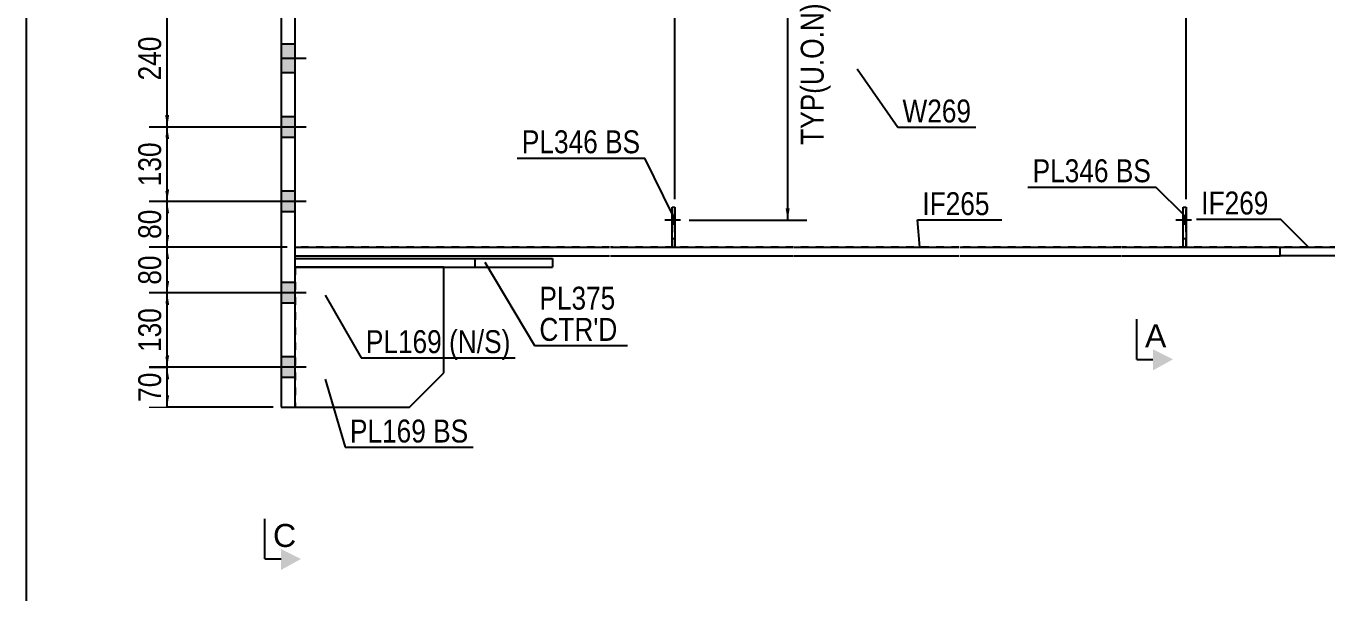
# Model space of a CAD drawing. Header units: millimetres. Extents: x -248 to 165, y -164 to 123.
# Drawn here: x -245.1 to -82.5, y -50.3 to 20.5 of the extents above; entities that cross this region are included whole.
import ezdxf

# ---------------------------------------------------------------- set-up
doc = ezdxf.new("R2010")
doc.units = ezdxf.units.MM
doc.linetypes.add('DXK_LINE_DOT1', pattern=[1.8814, 0.9407, -0.9407])
doc.linetypes.add('DXK_LINE_DOT2', pattern=[3.9198, 1.9599, -1.9599])
doc.styles.add('Arial', font='ARIAL.TTF', dxfattribs={"height": 0.2})
doc.styles.add('Arial Narrow', font='ARIALN.TTF', dxfattribs={"height": 0.2})

# ---------------------------------------------------------------- blocks, each defined once
blk = doc.blocks.new('Unknown-623355629-1210')
at = {"color": 5, "linetype": 'Continuous'}
blk.add_line((-245.08, 122.54), (-245.08, -164.46), dxfattribs=at)
blk = doc.blocks.new('Part-623355629-2287 - 1758')
at = {"color": 7, "linetype": 'DXK_LINE_DOT1'}
for p, q in [((-100.43, -7.14), (-100.43, -2.14)), ((-100.43, -2.14), (-100.07, -2.14)), ((-100.07, -7.14), (-100.07, -2.14)), ((-100.43, -6.07), (-100.07, -6.07))]:
    blk.add_line(p, q, dxfattribs=at)
blk = doc.blocks.new('Part-623355629-2223 - 1758')
at = {"color": 2, "linetype": 'Continuous'}
for p, q in [((-211.43, -7.14), (-172.14, -7.14)), ((-172.04, -7.14), (-149.16, -7.14)), ((-149.06, -7.14), (-128.48, -7.14)), ((-128.38, -7.14), (-108.24, -7.14)), ((-108.14, -7.14), (-88.32, -7.14)), ((-88.32, -8.21), (-88.32, -7.14)), ((-211.43, -8.21), (-172.14, -8.21)), ((-172.04, -8.21), (-149.16, -8.21)), ((-149.06, -8.21), (-128.48, -8.21)), ((-128.38, -8.21), (-108.24, -8.21)), ((-108.14, -8.21), (-88.32, -8.21))]:
    blk.add_line(p, q, dxfattribs=at)
at = {"color": 7, "linetype": 'DXK_LINE_DOT1'}
blk.add_line((-211.43, -8.21), (-211.43, -7.14), dxfattribs=at)
blk = doc.blocks.new('Part-623355629-2292 - 1758')
at = {"color": 2, "linetype": 'Continuous'}
for p, q in [((-100.43, -7.14), (-100.43, -2.14)), ((-100.43, -2.14), (-100.07, -2.14)), ((-100.07, -2.14), (-100.07, -7.14))]:
    blk.add_line(p, q, dxfattribs=at)
blk = doc.blocks.new('Part-623355629-2093 - 1758')
at = {"color": 2, "linetype": 'Continuous'}
for p, q in [((-211.43, -9.63), (-211.43, -8.56)), ((-211.43, -8.56), (-179.29, -8.56)), ((-211.43, -9.63), (-179.29, -9.63)), ((-188.93, -9.63), (-188.93, -8.56)), ((-179.29, -8.56), (-179.29, -9.63))]:
    blk.add_line(p, q, dxfattribs=at)
blk = doc.blocks.new('Part-623355629-2088 - 1758')
at = {"color": 7, "linetype": 'DXK_LINE_DOT1'}
for p, q in [((-211.43, -9.64), (-211.43, -27.14)), ((-192.86, -9.64), (-211.43, -9.64)), ((-192.86, -22.86), (-192.86, -9.64)), ((-197.14, -27.14), (-192.86, -22.86)), ((-211.43, -27.14), (-197.14, -27.14))]:
    blk.add_line(p, q, dxfattribs=at)
blk = doc.blocks.new('Bolt-623355629-1901 - 1758')
at = {"linetype": 'Continuous'}
for points in [[(-213.21, 73.43), (-213.21, 70.86), (-211.43, 70.86), (-211.43, 73.43)], [(-213.21, 73.43), (-213.21, 70.86), (-211.43, 70.86), (-211.43, 73.43)], [(-213.21, 73.43), (-213.21, 70.86), (-211.43, 70.86), (-211.43, 73.43)], [(-213.21, 73.43), (-213.21, 70.86), (-211.43, 70.86), (-211.43, 73.43)], [(-213.21, 64.14), (-213.21, 61.57), (-211.43, 61.57), (-211.43, 64.14)], [(-213.21, 64.14), (-213.21, 61.57), (-211.43, 61.57), (-211.43, 64.14)], [(-213.21, 64.14), (-213.21, 61.57), (-211.43, 61.57), (-211.43, 64.14)], [(-213.21, 64.14), (-213.21, 61.57), (-211.43, 61.57), (-211.43, 64.14)], [(-213.21, 52.71), (-213.21, 50.14), (-211.43, 50.14), (-211.43, 52.71)], [(-213.21, 52.71), (-213.21, 50.14), (-211.43, 50.14), (-211.43, 52.71)], [(-213.21, 52.71), (-213.21, 50.14), (-211.43, 50.14), (-211.43, 52.71)], [(-213.21, 52.71), (-213.21, 50.14), (-211.43, 50.14), (-211.43, 52.71)], [(-213.21, 43.43), (-213.21, 40.86), (-211.43, 40.86), (-211.43, 43.43)], [(-213.21, 43.43), (-213.21, 40.86), (-211.43, 40.86), (-211.43, 43.43)], [(-213.21, 43.43), (-213.21, 40.86), (-211.43, 40.86), (-211.43, 43.43)], [(-213.21, 43.43), (-213.21, 40.86), (-211.43, 40.86), (-211.43, 43.43)], [(-213.21, 26.29), (-213.21, 23.71), (-211.43, 23.71), (-211.43, 26.29)], [(-213.21, 26.29), (-213.21, 23.71), (-211.43, 23.71), (-211.43, 26.29)], [(-213.21, 26.29), (-213.21, 23.71), (-211.43, 23.71), (-211.43, 26.29)], [(-213.21, 26.29), (-213.21, 23.71), (-211.43, 23.71), (-211.43, 26.29)], [(-213.21, 9.14), (-213.21, 6.57), (-211.43, 6.57), (-211.43, 9.14)], [(-213.21, 9.14), (-213.21, 6.57), (-211.43, 6.57), (-211.43, 9.14)], [(-213.21, 9.14), (-213.21, 6.57), (-211.43, 6.57), (-211.43, 9.14)], [(-213.21, 9.14), (-213.21, 6.57), (-211.43, 6.57), (-211.43, 9.14)], [(-213.21, -0.14), (-213.21, -2.71), (-211.43, -2.71), (-211.43, -0.14)], [(-213.21, -0.14), (-213.21, -2.71), (-211.43, -2.71), (-211.43, -0.14)], [(-213.21, -0.14), (-213.21, -2.71), (-211.43, -2.71), (-211.43, -0.14)], [(-213.21, -0.14), (-213.21, -2.71), (-211.43, -2.71), (-211.43, -0.14)], [(-213.21, -11.57), (-213.21, -14.14), (-211.43, -14.14), (-211.43, -11.57)], [(-213.21, -11.57), (-213.21, -14.14), (-211.43, -14.14), (-211.43, -11.57)], [(-213.21, -11.57), (-213.21, -14.14), (-211.43, -14.14), (-211.43, -11.57)], [(-213.21, -11.57), (-213.21, -14.14), (-211.43, -14.14), (-211.43, -11.57)], [(-213.21, -20.86), (-213.21, -23.43), (-211.43, -23.43), (-211.43, -20.86)], [(-213.21, -20.86), (-213.21, -23.43), (-211.43, -23.43), (-211.43, -20.86)], [(-213.21, -20.86), (-213.21, -23.43), (-211.43, -23.43), (-211.43, -20.86)], [(-213.21, -20.86), (-213.21, -23.43), (-211.43, -23.43), (-211.43, -20.86)]]:
    blk.add_hatch(color=3, dxfattribs=at).paths.add_polyline_path(points)
at = {"color": 3, "linetype": 'Continuous'}
for p, q in [((-211.43, 73.43), (-213.21, 73.43)), ((-211.43, 73.43), (-213.21, 73.43)), ((-211.43, 73.43), (-213.21, 73.43)), ((-211.43, 73.43), (-213.21, 73.43)), ((-210.07, 72.14), (-213.21, 72.14)), ((-210.07, 72.14), (-213.21, 72.14)), ((-210.07, 72.14), (-213.21, 72.14)), ((-210.07, 72.14), (-213.21, 72.14)), ((-211.43, 70.86), (-213.21, 70.86)), ((-211.43, 70.86), (-213.21, 70.86)), ((-211.43, 70.86), (-213.21, 70.86)), ((-211.43, 70.86), (-213.21, 70.86)), ((-211.43, 64.14), (-213.21, 64.14)), ((-211.43, 64.14), (-213.21, 64.14)), ((-211.43, 64.14), (-213.21, 64.14)), ((-211.43, 64.14), (-213.21, 64.14)), ((-210.07, 62.86), (-213.21, 62.86)), ((-210.07, 62.86), (-213.21, 62.86)), ((-210.07, 62.86), (-213.21, 62.86)), ((-210.07, 62.86), (-213.21, 62.86)), ((-211.43, 61.57), (-213.21, 61.57)), ((-211.43, 61.57), (-213.21, 61.57)), ((-211.43, 61.57), (-213.21, 61.57)), ((-211.43, 61.57), (-213.21, 61.57)), ((-211.43, 52.71), (-213.21, 52.71)), ((-211.43, 52.71), (-213.21, 52.71)), ((-211.43, 52.71), (-213.21, 52.71)), ((-211.43, 52.71), (-213.21, 52.71)), ((-210.07, 51.43), (-213.21, 51.43)), ((-210.07, 51.43), (-213.21, 51.43)), ((-210.07, 51.43), (-213.21, 51.43)), ((-210.07, 51.43), (-213.21, 51.43)), ((-211.43, 50.14), (-213.21, 50.14)), ((-211.43, 50.14), (-213.21, 50.14)), ((-211.43, 50.14), (-213.21, 50.14)), ((-211.43, 50.14), (-213.21, 50.14)), ((-211.43, 43.43), (-213.21, 43.43)), ((-211.43, 43.43), (-213.21, 43.43)), ((-211.43, 43.43), (-213.21, 43.43)), ((-211.43, 43.43), (-213.21, 43.43)), ((-210.07, 42.14), (-213.21, 42.14)), ((-210.07, 42.14), (-213.21, 42.14)), ((-210.07, 42.14), (-213.21, 42.14)), ((-210.07, 42.14), (-213.21, 42.14)), ((-211.43, 40.86), (-213.21, 40.86)), ((-211.43, 40.86), (-213.21, 40.86)), ((-211.43, 40.86), (-213.21, 40.86)), ((-211.43, 40.86), (-213.21, 40.86)), ((-211.43, 26.29), (-213.21, 26.29)), ((-211.43, 26.29), (-213.21, 26.29)), ((-211.43, 26.29), (-213.21, 26.29)), ((-211.43, 26.29), (-213.21, 26.29)), ((-210.07, 25), (-213.21, 25)), ((-210.07, 25), (-213.21, 25)), ((-210.07, 25), (-213.21, 25)), ((-210.07, 25), (-213.21, 25)), ((-211.43, 23.71), (-213.21, 23.71)), ((-211.43, 23.71), (-213.21, 23.71)), ((-211.43, 23.71), (-213.21, 23.71)), ((-211.43, 23.71), (-213.21, 23.71)), ((-211.43, 9.14), (-213.21, 9.14)), ((-211.43, 9.14), (-213.21, 9.14)), ((-211.43, 9.14), (-213.21, 9.14)), ((-211.43, 9.14), (-213.21, 9.14)), ((-210.07, 7.86), (-213.21, 7.86)), ((-210.07, 7.86), (-213.21, 7.86)), ((-210.07, 7.86), (-213.21, 7.86)), ((-210.07, 7.86), (-213.21, 7.86)), ((-211.43, 6.57), (-213.21, 6.57)), ((-211.43, 6.57), (-213.21, 6.57)), ((-211.43, 6.57), (-213.21, 6.57)), ((-211.43, 6.57), (-213.21, 6.57)), ((-211.43, -0.14), (-213.21, -0.14)), ((-211.43, -0.14), (-213.21, -0.14)), ((-211.43, -0.14), (-213.21, -0.14)), ((-211.43, -0.14), (-213.21, -0.14)), ((-210.07, -1.43), (-213.21, -1.43)), ((-210.07, -1.43), (-213.21, -1.43)), ((-210.07, -1.43), (-213.21, -1.43)), ((-210.07, -1.43), (-213.21, -1.43)), ((-211.43, -2.71), (-213.21, -2.71)), ((-211.43, -2.71), (-213.21, -2.71)), ((-211.43, -2.71), (-213.21, -2.71)), ((-211.43, -2.71), (-213.21, -2.71)), ((-211.43, -11.57), (-213.21, -11.57)), ((-211.43, -11.57), (-213.21, -11.57)), ((-211.43, -11.57), (-213.21, -11.57)), ((-211.43, -11.57), (-213.21, -11.57)), ((-210.07, -12.86), (-213.21, -12.86)), ((-210.07, -12.86), (-213.21, -12.86)), ((-210.07, -12.86), (-213.21, -12.86)), ((-210.07, -12.86), (-213.21, -12.86)), ((-211.43, -14.14), (-213.21, -14.14)), ((-211.43, -14.14), (-213.21, -14.14)), ((-211.43, -14.14), (-213.21, -14.14)), ((-211.43, -14.14), (-213.21, -14.14)), ((-211.43, -20.86), (-213.21, -20.86)), ((-211.43, -20.86), (-213.21, -20.86)), ((-211.43, -20.86), (-213.21, -20.86)), ((-211.43, -20.86), (-213.21, -20.86)), ((-210.07, -22.14), (-213.21, -22.14)), ((-210.07, -22.14), (-213.21, -22.14)), ((-210.07, -22.14), (-213.21, -22.14)), ((-210.07, -22.14), (-213.21, -22.14)), ((-211.43, -23.43), (-213.21, -23.43)), ((-211.43, -23.43), (-213.21, -23.43)), ((-211.43, -23.43), (-213.21, -23.43)), ((-211.43, -23.43), (-213.21, -23.43))]:
    blk.add_line(p, q, dxfattribs=at)
blk = doc.blocks.new('Part-623355629-1894 - 1758')
at = {"color": 2, "linetype": 'Continuous'}
for p, q in [((-211.43, 77.14), (-213.21, 77.14)), ((-213.21, 77.14), (-213.21, -27.14)), ((-211.43, -27.14), (-211.43, 77.14)), ((-213.21, -27.14), (-211.43, -27.14))]:
    blk.add_line(p, q, dxfattribs=at)
blk = doc.blocks.new('Part-623355629-1899 - 1758')
at = {"color": 7, "linetype": 'DXK_LINE_DOT1'}
for p, q in [((-211.43, 57.14), (-172.14, 57.14)), ((-211.43, -7.14), (-211.43, 57.14)), ((-172.04, 57.14), (-149.16, 57.14)), ((-149.06, 57.14), (-128.48, 57.14)), ((-128.38, 57.14), (-108.24, 57.14)), ((-108.14, 57.14), (-81.18, 57.14)), ((-81.08, 57.14), (-73.94, 57.14)), ((-172.14, -7.14), (-211.43, -7.14)), ((-149.16, -7.14), (-172.04, -7.14)), ((-128.48, -7.14), (-149.06, -7.14)), ((-108.24, -7.14), (-128.38, -7.14)), ((-81.18, -7.14), (-108.14, -7.14)), ((-73.94, -7.14), (-81.08, -7.14))]:
    blk.add_line(p, q, dxfattribs=at)
at = {"color": 2, "linetype": 'Continuous'}
blk.add_line((-73.94, 57.14), (-73.94, -7.14), dxfattribs=at)
blk = doc.blocks.new('Part-623355629-2044 - 1758')
at = {"color": 2, "linetype": 'Continuous'}
for p, q in [((-88.32, -8.21), (-88.32, -7.14)), ((-88.32, -7.14), (-81.18, -7.14)), ((-81.08, -7.14), (-66.79, -7.14)), ((-66.69, -7.14), (6.71, -7.14)), ((6.81, -7.14), (26.94, -7.14)), ((27.04, -7.14), (43.01, -7.14)), ((43.11, -7.14), (50.25, -7.14)), ((50.25, -7.14), (50.25, -8.21)), ((-81.18, -8.21), (-88.32, -8.21)), ((-66.79, -8.21), (-81.08, -8.21)), ((6.71, -8.21), (-66.69, -8.21)), ((26.94, -8.21), (6.81, -8.21)), ((43.01, -8.21), (27.04, -8.21)), ((50.25, -8.21), (43.11, -8.21))]:
    blk.add_line(p, q, dxfattribs=at)
blk = doc.blocks.new('Part-623355629-2137 - 1758')
at = {"color": 2, "linetype": 'Continuous'}
for p, q in [((-192.86, -9.64), (-211.43, -9.64)), ((-192.86, -22.86), (-192.86, -9.64)), ((-197.14, -27.14), (-192.86, -22.86)), ((-211.43, -27.14), (-197.14, -27.14))]:
    blk.add_line(p, q, dxfattribs=at)
blk = doc.blocks.new('Part-623355629-2267 - 1758')
at = {"color": 7, "linetype": 'DXK_LINE_DOT1'}
for p, q in [((-164.33, -7.14), (-164.33, -2.14)), ((-164.33, -2.14), (-163.97, -2.14)), ((-163.97, -7.14), (-163.97, -2.14)), ((-164.33, -6.07), (-163.97, -6.07))]:
    blk.add_line(p, q, dxfattribs=at)
blk = doc.blocks.new('Part-623355629-2272 - 1758')
at = {"color": 2, "linetype": 'Continuous'}
for p, q in [((-164.33, -7.14), (-164.33, -2.14)), ((-164.33, -2.14), (-163.97, -2.14)), ((-163.97, -2.14), (-163.97, -7.14))]:
    blk.add_line(p, q, dxfattribs=at)
blk = doc.blocks.new('Bolt-623355629-2359 - 1758')
at = {"color": 3, "linetype": 'DXK_LINE_DOT2'}
for p, q in [((-163.29, -3.79), (-165.65, -3.79)), ((-163.97, -3.29), (-164.33, -3.29)), ((-163.97, -4.29), (-164.33, -4.29))]:
    blk.add_line(p, q, dxfattribs=at)
blk = doc.blocks.new('Bolt-623355629-2360 - 1758')
at = {"linetype": 'Continuous'}
blk.add_hatch(color=3, dxfattribs=at).paths.add_polyline_path([(-163.97, -4.29), (-163.97, -3.29), (-164.33, -3.29), (-164.33, -4.29)])
at = {"color": 3, "linetype": 'Continuous'}
for p, q in [((-163.97, -3.29), (-164.33, -3.29)), ((-163.4, -3.79), (-164.33, -3.79)), ((-163.97, -4.29), (-164.33, -4.29))]:
    blk.add_line(p, q, dxfattribs=at)
blk = doc.blocks.new('Bolt-623355629-2363 - 1758')
at = {"color": 3, "linetype": 'DXK_LINE_DOT2'}
for p, q in [((-99.39, -3.79), (-101.75, -3.79)), ((-100.07, -3.29), (-100.43, -3.29)), ((-100.07, -4.29), (-100.43, -4.29))]:
    blk.add_line(p, q, dxfattribs=at)
blk = doc.blocks.new('Bolt-623355629-2364 - 1758')
at = {"linetype": 'Continuous'}
blk.add_hatch(color=3, dxfattribs=at).paths.add_polyline_path([(-100.07, -4.29), (-100.07, -3.29), (-100.43, -3.29), (-100.43, -4.29)])
at = {"color": 3, "linetype": 'Continuous'}
for p, q in [((-100.07, -3.29), (-100.43, -3.29)), ((-99.5, -3.79), (-100.43, -3.79)), ((-100.07, -4.29), (-100.43, -4.29))]:
    blk.add_line(p, q, dxfattribs=at)
blk = doc.blocks.new('Bolt-623355629-9216 - 1758')
at = {"linetype": 'Continuous'}
blk.add_hatch(color=3, dxfattribs=at).paths.add_polyline_path([(-213.21, 18.21), (-213.21, 14.64), (-211.43, 14.64), (-211.43, 18.21)])
blk.add_hatch(color=3, dxfattribs=at).paths.add_polyline_path([(-213.21, 18.21), (-213.21, 14.64), (-211.43, 14.64), (-211.43, 18.21)])
at = {"color": 3, "linetype": 'Continuous'}
for p, q in [((-211.43, 18.21), (-213.21, 18.21)), ((-211.43, 18.21), (-213.21, 18.21)), ((-210.07, 16.43), (-213.21, 16.43)), ((-210.07, 16.43), (-213.21, 16.43)), ((-211.43, 14.64), (-213.21, 14.64)), ((-211.43, 14.64), (-213.21, 14.64))]:
    blk.add_line(p, q, dxfattribs=at)
blk = doc.blocks.new('StraightDimension-623355629-7887 - 1758')
at = {"linetype": 'Continuous'}
for points in [[(-227.69, 23.5), (-227.44, 25), (-227.19, 23.5)], [(-227.19, 9.36), (-227.44, 7.86), (-227.69, 9.36)]]:
    blk.add_hatch(color=7, dxfattribs=at).paths.add_polyline_path(points)
at = {"color": 7, "linetype": 'Continuous'}
for p, q in [((-212.43, 25), (-229.69, 25)), ((-227.44, 7.86), (-227.44, 25)), ((-212.43, 7.86), (-229.69, 7.86))]:
    blk.add_line(p, q, dxfattribs=at)
at = {"color": 0}
blk.add_wipeout([(-227.59, 19.77), (-231.79, 19.77), (-231.79, 13.09), (-227.59, 13.09)], dxfattribs=at)
at = {"color": 3, "style": 'Arial Narrow'}
blk.add_text('240', height=2.863, rotation=90.0002, dxfattribs=at).set_placement((-228.19, 13.69))
blk = doc.blocks.new('StraightDimension-623355629-7892 - 1758')
at = {"linetype": 'Continuous'}
for points in [[(-227.69, -23.64), (-227.44, -22.14), (-227.19, -23.64)], [(-227.19, -25.64), (-227.44, -27.14), (-227.69, -25.64)]]:
    blk.add_hatch(color=7, dxfattribs=at).paths.add_polyline_path(points)
at = {"color": 7, "linetype": 'Continuous'}
for p, q in [((-212.43, -22.14), (-229.69, -22.14)), ((-227.44, -27.14), (-227.44, -22.14)), ((-214.21, -27.14), (-229.69, -27.14))]:
    blk.add_line(p, q, dxfattribs=at)
at = {"color": 0}
blk.add_wipeout([(-227.59, -22.21), (-231.79, -22.21), (-231.79, -27.07), (-227.59, -27.07)], dxfattribs=at)
at = {"color": 3, "style": 'Arial Narrow'}
blk.add_text('70', height=2.863, rotation=90.0002, dxfattribs=at).set_placement((-228.19, -26.47))
blk = doc.blocks.new('StraightDimension-623355629-2436 - 1758')
at = {"linetype": 'Continuous'}
for points in [[(-150.13, 55.64), (-149.88, 57.14), (-149.63, 55.64)], [(-149.63, -2.29), (-149.88, -3.79), (-150.13, -2.29)]]:
    blk.add_hatch(color=7, dxfattribs=at).paths.add_polyline_path(points)
at = {"color": 7, "linetype": 'Continuous'}
for p, q in [((-162.2, 57.14), (-147.48, 57.14)), ((-149.88, -3.79), (-149.88, 57.14)), ((-162.2, -3.79), (-147.48, -3.79))]:
    blk.add_line(p, q, dxfattribs=at)
at = {"color": 0, "linetype": 'Continuous'}
blk.add_wipeout([(-144.78, 23.95), (-148.98, 23.95), (-148.98, 5.04), (-144.78, 5.04)], dxfattribs=at)
at = {"color": 3, "linetype": 'Continuous', "style": 'Arial Narrow'}
blk.add_text('TYP(U.O.N)', height=2.863, rotation=90.0002, dxfattribs=at).set_placement((-145.38, 5.64))
at = {"color": 0}
blk.add_wipeout([(-150.03, 30.02), (-154.23, 30.02), (-154.23, 23.34), (-150.03, 23.34)], dxfattribs=at)
at = {"color": 3, "style": 'Arial Narrow'}
blk.add_text('853', height=2.863, rotation=90.0002, dxfattribs=at).set_placement((-150.63, 23.94))
blk = doc.blocks.new('StraightDimension-623355629-7888 - 1758')
at = {"linetype": 'Continuous'}
for points in [[(-227.69, 6.36), (-227.44, 7.86), (-227.19, 6.36)], [(-227.19, 0.07), (-227.44, -1.43), (-227.69, 0.07)]]:
    blk.add_hatch(color=7, dxfattribs=at).paths.add_polyline_path(points)
at = {"color": 7, "linetype": 'Continuous'}
for p, q in [((-212.43, 7.86), (-229.69, 7.86)), ((-227.44, -1.43), (-227.44, 7.86)), ((-212.43, -1.43), (-229.69, -1.43))]:
    blk.add_line(p, q, dxfattribs=at)
at = {"color": 0}
blk.add_wipeout([(-227.59, 6.56), (-231.79, 6.56), (-231.79, -0.13), (-227.59, -0.13)], dxfattribs=at)
at = {"color": 3, "style": 'Arial Narrow'}
blk.add_text('130', height=2.863, rotation=90.0002, dxfattribs=at).set_placement((-228.19, 0.47))
blk = doc.blocks.new('StraightDimension-623355629-7889 - 1758')
at = {"linetype": 'Continuous'}
for points in [[(-227.69, -2.93), (-227.44, -1.43), (-227.19, -2.93)], [(-227.19, -5.64), (-227.44, -7.14), (-227.69, -5.64)]]:
    blk.add_hatch(color=7, dxfattribs=at).paths.add_polyline_path(points)
at = {"color": 7, "linetype": 'Continuous'}
for p, q in [((-212.43, -1.43), (-229.69, -1.43)), ((-227.44, -7.14), (-227.44, -1.43)), ((-212.43, -7.14), (-229.69, -7.14))]:
    blk.add_line(p, q, dxfattribs=at)
at = {"color": 0}
blk.add_wipeout([(-227.59, -1.86), (-231.79, -1.86), (-231.79, -6.71), (-227.59, -6.71)], dxfattribs=at)
at = {"color": 3, "style": 'Arial Narrow'}
blk.add_text('80', height=2.863, rotation=90.0002, dxfattribs=at).set_placement((-228.19, -6.11))
blk = doc.blocks.new('StraightDimension-623355629-7890 - 1758')
at = {"linetype": 'Continuous'}
for points in [[(-227.69, -8.64), (-227.44, -7.14), (-227.19, -8.64)], [(-227.19, -11.36), (-227.44, -12.86), (-227.69, -11.36)]]:
    blk.add_hatch(color=7, dxfattribs=at).paths.add_polyline_path(points)
at = {"color": 7, "linetype": 'Continuous'}
for p, q in [((-212.43, -7.14), (-229.69, -7.14)), ((-227.44, -12.86), (-227.44, -7.14)), ((-212.43, -12.86), (-229.69, -12.86))]:
    blk.add_line(p, q, dxfattribs=at)
at = {"color": 0}
blk.add_wipeout([(-227.59, -7.57), (-231.79, -7.57), (-231.79, -12.43), (-227.59, -12.43)], dxfattribs=at)
at = {"color": 3, "style": 'Arial Narrow'}
blk.add_text('80', height=2.863, rotation=90.0002, dxfattribs=at).set_placement((-228.19, -11.83))
blk = doc.blocks.new('StraightDimension-623355629-7891 - 1758')
at = {"linetype": 'Continuous'}
for points in [[(-227.69, -14.36), (-227.44, -12.86), (-227.19, -14.36)], [(-227.19, -20.64), (-227.44, -22.14), (-227.69, -20.64)]]:
    blk.add_hatch(color=7, dxfattribs=at).paths.add_polyline_path(points)
at = {"color": 7, "linetype": 'Continuous'}
for p, q in [((-212.43, -12.86), (-229.69, -12.86)), ((-227.44, -22.14), (-227.44, -12.86)), ((-212.43, -22.14), (-229.69, -22.14))]:
    blk.add_line(p, q, dxfattribs=at)
at = {"color": 0}
blk.add_wipeout([(-227.59, -14.16), (-231.79, -14.16), (-231.79, -20.84), (-227.59, -20.84)], dxfattribs=at)
at = {"color": 3, "style": 'Arial Narrow'}
blk.add_text('130', height=2.863, rotation=90.0002, dxfattribs=at).set_placement((-228.19, -20.24))
blk = doc.blocks.new('StraightDimension-623355629-11450 - 1758')
at = {"linetype": 'Continuous'}
blk.add_hatch(color=7, dxfattribs=at).paths.add_polyline_path([(-101.57, 94.7), (-100.07, 94.45), (-101.57, 94.2)])
at = {"color": 7, "linetype": 'Continuous'}
for p, q in [((-100.07, -1.14), (-100.07, 98.95)), ((-110.14, 94.45), (-100.07, 94.45))]:
    blk.add_line(p, q, dxfattribs=at)
at = {"color": 0}
blk.add_wipeout([(-100.85, 95.35), (-100.85, 99.55), (-109.36, 99.55), (-109.36, 95.35)], dxfattribs=at)
at = {"color": 3, "style": 'Arial Narrow'}
blk.add_text('5526', height=2.863, dxfattribs=at).set_placement((-108.76, 95.95))
blk = doc.blocks.new('StraightDimension-623355629-11452 - 1758')
at = {"linetype": 'Continuous'}
blk.add_hatch(color=7, dxfattribs=at).paths.add_polyline_path([(-165.47, 94.7), (-163.97, 94.45), (-165.47, 94.2)])
at = {"color": 7, "linetype": 'Continuous'}
for p, q in [((-163.97, -1.14), (-163.97, 98.95)), ((-174.03, 94.45), (-163.97, 94.45))]:
    blk.add_line(p, q, dxfattribs=at)
at = {"color": 0}
blk.add_wipeout([(-164.75, 95.35), (-164.75, 99.55), (-173.26, 99.55), (-173.26, 95.35)], dxfattribs=at)
at = {"color": 3, "style": 'Arial Narrow'}
blk.add_text('2925', height=2.863, dxfattribs=at).set_placement((-172.66, 95.95))
blk = doc.blocks.new('Mark-623355629-1895 - 1758')
at = {"color": 0}
blk.add_wipeout([(-126.95, 8.44), (-126.95, 11.44), (-135.53, 11.44), (-135.53, 8.44)], dxfattribs=at)
blk.add_wipeout([(-126.95, 8.44), (-126.95, 11.44), (-135.53, 11.44), (-135.53, 8.44)], dxfattribs=at)
at = {"color": 7, "linetype": 'Continuous'}
for p, q in [((-141.21, 15.14), (-136.13, 7.84)), ((-136.13, 7.84), (-126.35, 7.84))]:
    blk.add_line(p, q, dxfattribs=at)
at = {"color": 3, "style": 'Arial Narrow'}
blk.add_text('W269', height=2.863, dxfattribs=at).set_placement((-135.53, 8.44))
blk = doc.blocks.new('Mark-623355629-2133 - 1758')
at = {"color": 0}
for points in [[(-193.1, -20.38), (-193.1, -17.38), (-202.6, -17.38), (-202.6, -20.38)], [(-184.53, -20.38), (-184.53, -17.38), (-192.2, -17.38), (-192.2, -20.38)]]:
    blk.add_wipeout(points, dxfattribs=at)
for points in [[(-193.1, -20.38), (-193.1, -17.38), (-202.6, -17.38), (-202.6, -20.38)], [(-184.53, -20.38), (-184.53, -17.38), (-192.2, -17.38), (-192.2, -20.38)]]:
    blk.add_wipeout(points, dxfattribs=at)
at = {"color": 7, "linetype": 'Continuous'}
for p, q in [((-207.69, -13.16), (-203.2, -20.98)), ((-203.2, -20.98), (-183.93, -20.98))]:
    blk.add_line(p, q, dxfattribs=at)
at = {"color": 3, "style": 'Arial Narrow'}
for s, p in [('PL169', (-202.6, -20.38)), ('(N/', (-192.2, -20.38)), ('S)', (-187.82, -20.38))]:
    blk.add_text(s, height=2.863, dxfattribs=at).set_placement(p)
blk = doc.blocks.new('Mark-623355629-2040 - 1758')
at = {"color": 7, "linetype": 'Continuous'}
blk.add_line((-84.73, -7.19), (-88.27, -3.66), dxfattribs=at)
at = {"color": 0}
blk.add_wipeout([(-89.77, -3.06), (-89.77, -0.06), (-98.18, -0.06), (-98.18, -3.06)], dxfattribs=at)
blk.add_wipeout([(-89.77, -3.06), (-89.77, -0.06), (-98.18, -0.06), (-98.18, -3.06)], dxfattribs=at)
at = {"color": 7, "linetype": 'Continuous'}
blk.add_line((-98.78, -3.66), (-88.27, -3.66), dxfattribs=at)
at = {"color": 3, "style": 'Arial Narrow'}
blk.add_text('IF269', height=2.863, dxfattribs=at).set_placement((-98.18, -3.06))
blk = doc.blocks.new('Mark-623355629-2089 - 1758')
at = {"color": 0}
for points in [[(-171.4, -14.95), (-171.4, -11.95), (-180.91, -11.95), (-180.91, -14.95)], [(-171.15, -18.85), (-171.15, -15.85), (-180.91, -15.85), (-180.91, -18.85)]]:
    blk.add_wipeout(points, dxfattribs=at)
for points in [[(-171.4, -14.95), (-171.4, -11.95), (-180.91, -11.95), (-180.91, -14.95)], [(-171.15, -18.85), (-171.15, -15.85), (-180.91, -15.85), (-180.91, -18.85)]]:
    blk.add_wipeout(points, dxfattribs=at)
at = {"color": 7, "linetype": 'Continuous'}
for p, q in [((-187.74, -9.03), (-181.51, -19.45)), ((-181.51, -19.45), (-169.9, -19.45))]:
    blk.add_line(p, q, dxfattribs=at)
at = {"color": 3, "style": 'Arial Narrow'}
blk.add_text('PL375', height=2.863, dxfattribs=at).set_placement((-180.91, -14.95))
at = {"color": 1, "style": 'Arial Narrow'}
blk.add_text("CTR'D", height=2.863, dxfattribs=at).set_placement((-180.91, -18.85))
blk = doc.blocks.new('Mark-623355629-2219 - 1758')
at = {"color": 0}
blk.add_wipeout([(-124.63, -3.14), (-124.63, -0.14), (-133.04, -0.14), (-133.04, -3.14)], dxfattribs=at)
blk.add_wipeout([(-124.63, -3.14), (-124.63, -0.14), (-133.04, -0.14), (-133.04, -3.14)], dxfattribs=at)
at = {"color": 7, "linetype": 'Continuous'}
for p, q in [((-133.38, -7.14), (-133.64, -3.74)), ((-133.64, -3.74), (-123.13, -3.74))]:
    blk.add_line(p, q, dxfattribs=at)
at = {"color": 3, "style": 'Arial Narrow'}
blk.add_text('IF265', height=2.863, dxfattribs=at).set_placement((-133.04, -3.14))
blk = doc.blocks.new('SectionMark-623355629-3014 - 1758')
at = {"color": 7, "linetype": 'Continuous'}
for p, q in [((-106.22, 75.17), (-106.22, 70.17)), ((-106.22, 75.17), (-104.22, 75.17)), ((-106.22, -21.16), (-106.22, -16.16)), ((-106.22, -21.16), (-104.22, -21.16))]:
    blk.add_line(p, q, dxfattribs=at)
at = {"color": 0, "linetype": 'Continuous'}
for points in [[(-102.55, 70.67), (-102.55, 73.67), (-105.22, 73.67), (-105.22, 70.67)], [(-102.55, -19.66), (-102.55, -16.66), (-105.22, -16.66), (-105.22, -19.66)]]:
    blk.add_wipeout(points, dxfattribs=at)
at = {"linetype": 'Continuous'}
for points in [[(-104.22, 76.42), (-101.72, 75.17), (-104.22, 73.8)], [(-104.22, -19.91), (-101.72, -21.16), (-104.22, -22.54)]]:
    blk.add_hatch(color=7, dxfattribs=at).paths.add_polyline_path(points)
at = {"color": 136, "linetype": 'Continuous', "style": 'Arial'}
for p in [(-105.22, 70.67), (-105.22, -19.66)]:
    blk.add_text('A', height=2.87, dxfattribs=at).set_placement(p)
blk = doc.blocks.new('MarkSet-623355629-3120 - 1758')
at = {"color": 0}
for points in [[(-173.6, 4.59), (-173.6, 7.59), (-183.1, 7.59), (-183.1, 4.59)], [(-168.32, 4.59), (-168.32, 7.59), (-172.7, 7.59), (-172.7, 4.59)]]:
    blk.add_wipeout(points, dxfattribs=at)
for points in [[(-173.6, 4.59), (-173.6, 7.59), (-183.1, 7.59), (-183.1, 4.59)], [(-168.32, 4.59), (-168.32, 7.59), (-172.7, 7.59), (-172.7, 4.59)]]:
    blk.add_wipeout(points, dxfattribs=at)
at = {"color": 7, "linetype": 'Continuous'}
for p in [(-183.7, 3.99), (-164.24, -3.16)]:
    blk.add_line(p, (-167.72, 3.99), dxfattribs=at)
at = {"color": 3, "style": 'Arial Narrow'}
for s, p in [('PL346', (-183.1, 4.59)), ('BS', (-172.7, 4.59))]:
    blk.add_text(s, height=2.863, dxfattribs=at).set_placement(p)
blk = doc.blocks.new('MarkSet-623355629-3126 - 1758')
at = {"color": 0}
for points in [[(-109.76, 0.97), (-109.76, 3.97), (-119.26, 3.97), (-119.26, 0.97)], [(-104.47, 0.97), (-104.47, 3.97), (-108.86, 3.97), (-108.86, 0.97)]]:
    blk.add_wipeout(points, dxfattribs=at)
for points in [[(-109.76, 0.97), (-109.76, 3.97), (-119.26, 3.97), (-119.26, 0.97)], [(-104.47, 0.97), (-104.47, 3.97), (-108.86, 3.97), (-108.86, 0.97)]]:
    blk.add_wipeout(points, dxfattribs=at)
at = {"color": 7, "linetype": 'Continuous'}
for p in [(-119.86, 0.37), (-100.34, -3.16)]:
    blk.add_line(p, (-103.87, 0.37), dxfattribs=at)
at = {"color": 3, "style": 'Arial Narrow'}
for s, p in [('PL346', (-119.26, 0.97)), ('BS', (-108.86, 0.97))]:
    blk.add_text(s, height=2.863, dxfattribs=at).set_placement(p)
blk = doc.blocks.new('MarkSet-623355629-3155 - 1758')
at = {"color": 0}
for points in [[(-195.09, -31.55), (-195.09, -28.55), (-204.59, -28.55), (-204.59, -31.55)], [(-189.81, -31.55), (-189.81, -28.55), (-194.19, -28.55), (-194.19, -31.55)]]:
    blk.add_wipeout(points, dxfattribs=at)
for points in [[(-195.09, -31.55), (-195.09, -28.55), (-204.59, -28.55), (-204.59, -31.55)], [(-189.81, -31.55), (-189.81, -28.55), (-194.19, -28.55), (-194.19, -31.55)]]:
    blk.add_wipeout(points, dxfattribs=at)
at = {"color": 7, "linetype": 'Continuous'}
for p, q in [((-207.69, -23.62), (-205.19, -32.15)), ((-205.19, -32.15), (-189.21, -32.15))]:
    blk.add_line(p, q, dxfattribs=at)
at = {"color": 3, "style": 'Arial Narrow'}
for s, p in [('PL169', (-204.59, -31.55)), ('BS', (-194.19, -31.55))]:
    blk.add_text(s, height=2.863, dxfattribs=at).set_placement(p)
blk = doc.blocks.new('SectionMark-623355629-12642 - 1758')
at = {"color": 7, "linetype": 'Continuous'}
for p, q in [((-215.21, 92.03), (-215.21, 87.03)), ((-215.21, 92.03), (-213.21, 92.03)), ((-215.21, -46.1), (-215.21, -41.1)), ((-215.21, -46.1), (-213.21, -46.1))]:
    blk.add_line(p, q, dxfattribs=at)
at = {"color": 0, "linetype": 'Continuous'}
for points in [[(-211.33, 87.53), (-211.33, 90.53), (-214.21, 90.53), (-214.21, 87.53)], [(-211.33, -44.6), (-211.33, -41.6), (-214.21, -41.6), (-214.21, -44.6)]]:
    blk.add_wipeout(points, dxfattribs=at)
at = {"linetype": 'Continuous'}
for points in [[(-213.21, 93.28), (-210.71, 92.03), (-213.21, 90.65)], [(-213.21, -44.85), (-210.71, -46.1), (-213.21, -47.48)]]:
    blk.add_hatch(color=7, dxfattribs=at).paths.add_polyline_path(points)
at = {"color": 136, "linetype": 'Continuous', "style": 'Arial'}
for p in [(-214.21, 87.53), (-214.21, -44.6)]:
    blk.add_text('C', height=2.87, dxfattribs=at).set_placement(p)

msp = doc.modelspace()

# ---------------------------------------------------------------- block references
for name in ['Unknown-623355629-1210', 'Part-623355629-1894 - 1758', 'Bolt-623355629-1901 - 1758', 'Part-623355629-1899 - 1758', 'Bolt-623355629-9216 - 1758', 'Part-623355629-2267 - 1758', 'Part-623355629-2272 - 1758', 'Part-623355629-2287 - 1758', 'Part-623355629-2292 - 1758', 'Bolt-623355629-2359 - 1758', 'Bolt-623355629-2360 - 1758', 'Bolt-623355629-2363 - 1758', 'Bolt-623355629-2364 - 1758', 'Part-623355629-2223 - 1758', 'Part-623355629-2044 - 1758', 'Part-623355629-2093 - 1758', 'Part-623355629-2088 - 1758', 'Part-623355629-2137 - 1758']:
    msp.add_blockref(name, (0, 0))

# ---------------------------------------------------------------- next in the draw order: block references
for name in ['StraightDimension-623355629-11452 - 1758', 'StraightDimension-623355629-11450 - 1758', 'StraightDimension-623355629-2436 - 1758', 'StraightDimension-623355629-7887 - 1758', 'Mark-623355629-1895 - 1758', 'Mark-623355629-2219 - 1758', 'Mark-623355629-2040 - 1758', 'Mark-623355629-2133 - 1758', 'StraightDimension-623355629-7892 - 1758', 'MarkSet-623355629-3155 - 1758']:
    msp.add_blockref(name, (0, 0))

# ---------------------------------------------------------------- next in the draw order: block references
for name in ['SectionMark-623355629-3014 - 1758', 'StraightDimension-623355629-7888 - 1758', 'MarkSet-623355629-3120 - 1758', 'Mark-623355629-2089 - 1758']:
    msp.add_blockref(name, (0, 0))

# ---------------------------------------------------------------- next in the draw order: block references
for name in ['MarkSet-623355629-3126 - 1758', 'StraightDimension-623355629-7889 - 1758']:
    msp.add_blockref(name, (0, 0))

# ---------------------------------------------------------------- next in the draw order: block references
msp.add_blockref('StraightDimension-623355629-7890 - 1758', (0, 0))

# ---------------------------------------------------------------- next in the draw order: block references
msp.add_blockref('StraightDimension-623355629-7891 - 1758', (0, 0))

# ---------------------------------------------------------------- next in the draw order: block references
msp.add_blockref('SectionMark-623355629-12642 - 1758', (0, 0))

doc.saveas('drawing.dxf')
